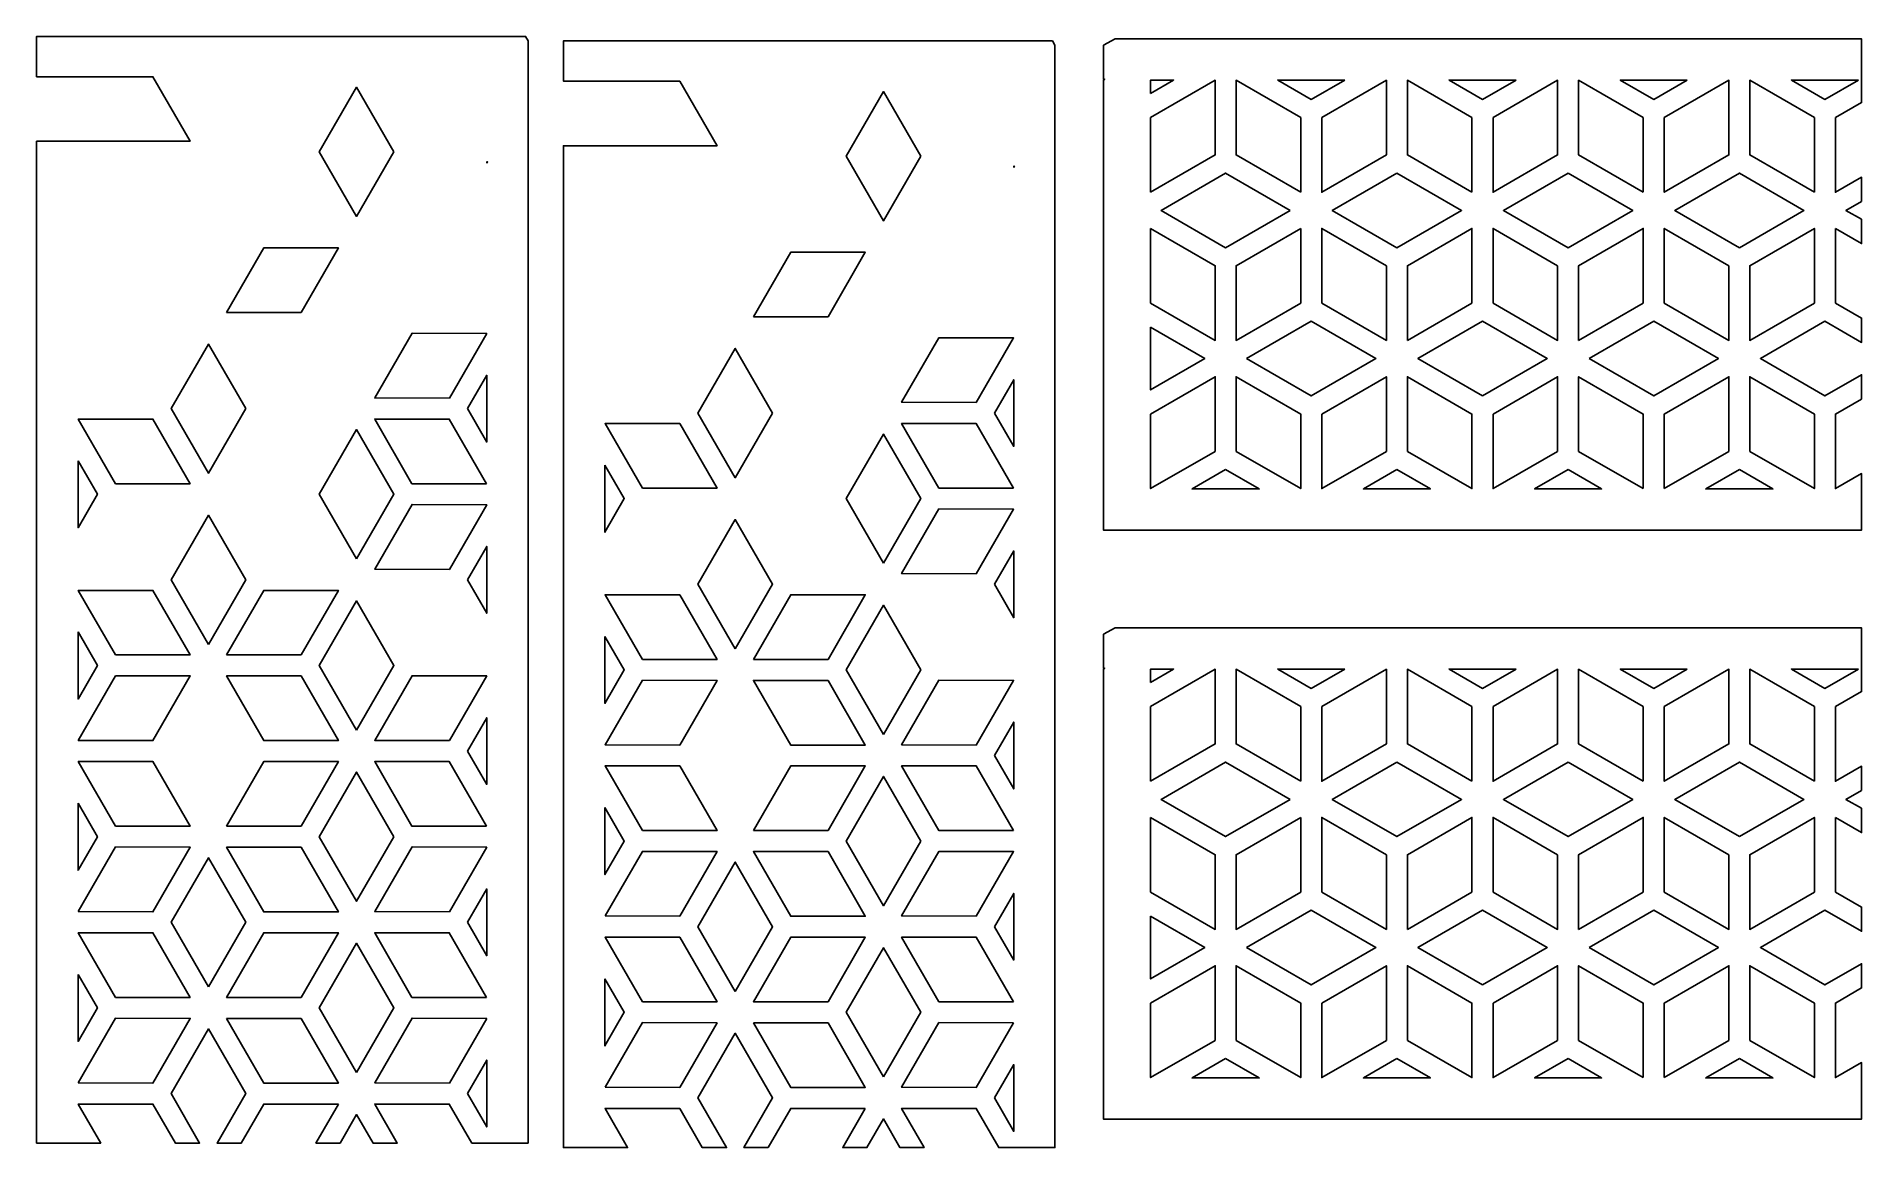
# Model space of a CAD drawing. Extents: x 0.5 to 22.8, y 34.1 to 47.7.
import ezdxf

# ---------------------------------------------------------------- set-up
doc = ezdxf.new("R2010")
doc.units = 0
doc.layers.add('Layer_1', color=7, linetype='CONTINUOUS')

msp = doc.modelspace()

# ---------------------------------------------------------------- linework, layer by layer
at = {"layer": 'Layer_1', "color": 7}
for points in [[(4.166965, 34.671065), (3.891296, 34.193591), (4.186789, 34.193591), (4.388345, 34.542695), (4.5899, 34.193591), (4.885394, 34.193591), (4.609725, 34.671065), (5.521439, 34.671065), (5.797109, 34.193591), (6.484007, 34.193591), (6.484007, 47.660062), (6.45288, 47.713975), (0.478108, 47.713975), (0.478108, 47.223049), (1.899444, 47.223049), (2.355301, 46.433481), (0.478108, 46.433481), (0.478108, 34.193591), (1.263399, 34.193591), (0.98773, 34.671065), (1.899444, 34.671065), (2.175113, 34.193591), (2.471457, 34.193591), (2.121916, 34.799014), (2.577773, 35.588582), (3.03363, 34.799014), (2.684089, 34.193591), (2.979582, 34.193591), (3.255251, 34.671062)], [(10.603973, 34.617128), (10.328304, 34.139654), (10.623797, 34.139654), (10.825353, 34.488758), (11.026908, 34.139654), (11.322402, 34.139654), (11.046733, 34.617128), (11.958447, 34.617128), (12.234117, 34.139654), (12.921015, 34.139654), (12.921015, 47.606125), (12.889888, 47.660038), (6.915116, 47.660038), (6.915116, 47.169112), (8.336452, 47.169112), (8.792309, 46.379544), (6.915116, 46.379544), (6.915116, 34.139654), (7.700407, 34.139654), (7.424737, 34.617128), (8.336452, 34.617128), (8.612121, 34.139654), (8.908465, 34.139654), (8.558923, 34.745077), (9.014781, 35.534645), (9.470638, 34.745077), (9.121097, 34.139654), (9.41659, 34.139654), (9.692259, 34.617125)], [(22.456534, 45.368177), (22.774529, 45.184583), (22.774529, 45.480077), (22.584487, 45.589798), (22.774529, 45.699518), (22.774529, 45.995003), (22.456534, 45.81141), (22.456534, 46.72325), (22.774529, 46.906845), (22.774529, 47.224293), (22.774528, 47.687246), (13.655257, 47.687246), (13.51464, 47.60606), (13.51464, 47.195523), (13.528989, 47.187238), (13.51464, 47.187238), (13.51464, 41.681347), (22.774528, 41.681347), (22.774528, 42.1443), (22.774529, 42.373009), (22.456534, 42.189414), (22.456534, 43.101255), (22.774529, 43.284849), (22.774529, 43.580343), (22.328582, 43.322875), (21.538903, 43.778796), (22.328582, 44.234716), (22.774529, 43.977249), (22.774529, 44.272742), (22.456534, 44.456337)], [(4.844202, 46.305112), (4.388345, 45.515544), (3.932487, 46.305112), (4.388345, 47.09468)], [(14.088544, 47.018744), (14.088544, 47.181332), (14.370155, 47.181332)], [(14.088544, 45.81141), (14.088544, 46.72325), (14.878221, 47.179171), (14.878221, 46.26733)], [(15.923804, 45.811418), (15.134127, 46.267338), (15.134127, 47.179179), (15.923804, 46.723259)], [(16.462153, 47.181332), (16.05259, 46.944871), (15.643025, 47.181332)], [(16.180541, 46.72325), (16.970219, 47.179171), (16.970219, 46.26733), (16.180541, 45.81141)], [(18.015802, 45.811418), (17.226125, 46.267338), (17.226125, 47.179179), (18.015802, 46.723259)], [(18.55415, 47.181332), (18.144587, 46.944871), (17.735023, 47.181332)], [(18.272539, 46.72325), (19.062216, 47.179171), (19.062216, 46.26733), (18.272539, 45.81141)], [(20.107799, 45.811418), (19.318122, 46.267338), (19.318122, 47.179179), (20.107799, 46.723259)], [(20.646147, 47.181332), (20.236584, 46.944871), (19.82702, 47.181332)], [(20.364536, 46.72325), (21.154213, 47.179171), (21.154213, 46.26733), (20.364536, 45.81141)], [(22.199796, 45.811418), (21.410119, 46.267338), (21.410119, 47.179179), (22.199796, 46.723259)], [(22.738145, 47.181332), (22.328582, 46.944871), (21.919018, 47.181332)], [(11.28121, 46.251175), (10.825353, 45.461607), (10.369495, 46.251175), (10.825353, 47.040743)], [(5.979458, 46.16698), (5.979458, 46.182441), (5.988366, 46.182441)], [(12.416465, 46.113043), (12.416465, 46.128504), (12.425374, 46.128504)], [(15.795851, 45.589798), (15.006174, 45.133877), (14.216497, 45.589798), (15.006174, 46.045718)], [(17.098172, 46.045718), (17.887849, 45.589798), (17.098172, 45.133877), (16.308494, 45.589798)], [(19.190169, 46.045718), (19.979846, 45.589798), (19.190169, 45.133877), (18.400492, 45.589798)], [(21.282166, 45.133877), (20.492489, 45.589798), (21.282166, 46.045718), (22.071843, 45.589798)], [(14.088544, 45.368177), (14.878221, 44.912257), (14.878221, 44.000416), (14.088544, 44.456337)], [(15.923804, 45.368177), (15.923804, 44.456337), (15.134127, 44.000416), (15.134127, 44.912257)], [(16.970219, 44.912257), (16.970219, 44.000416), (16.180541, 44.456337), (16.180541, 45.368177)], [(17.226125, 44.000416), (17.226125, 44.912257), (18.015802, 45.368177), (18.015802, 44.456337)], [(19.062216, 44.912257), (19.062216, 44.000416), (18.272539, 44.456337), (18.272539, 45.368177)], [(19.318122, 44.000416), (19.318122, 44.912257), (20.107799, 45.368177), (20.107799, 44.456337)], [(21.154213, 44.912257), (21.154213, 44.000416), (20.364536, 44.456337), (20.364536, 45.368177)], [(22.199796, 44.456337), (21.410119, 44.000416), (21.410119, 44.912257), (22.199796, 45.368177)], [(2.799393, 44.341481), (3.255251, 45.131049), (4.166965, 45.131052), (3.711107, 44.341484)], [(9.236401, 44.287544), (9.692259, 45.077112), (10.603973, 45.077115), (10.148115, 44.287547)], [(14.088544, 44.160842), (14.750269, 43.778796), (14.088544, 43.396748)], [(15.262911, 43.778796), (16.05259, 44.234716), (16.842267, 43.778796), (16.05259, 43.322875)], [(18.144587, 43.322875), (17.354909, 43.778796), (18.144587, 44.234716), (18.934264, 43.778796)], [(19.446906, 43.778796), (20.236584, 44.234716), (21.026261, 43.778796), (20.236584, 43.322875)], [(3.03363, 43.167003), (2.577773, 42.377436), (2.121916, 43.167003), (2.577773, 43.956571)], [(5.522295, 43.294962), (4.610572, 43.298354), (5.066436, 44.087935), (5.978159, 44.084543)], [(11.959303, 43.241025), (11.04758, 43.244417), (11.503444, 44.033998), (12.415167, 44.030606)], [(9.470638, 43.113066), (9.014781, 42.323499), (8.558923, 43.113066), (9.014781, 43.902634)], [(5.743911, 43.167003), (5.979458, 43.574983), (5.979458, 42.759025)], [(12.180919, 43.113066), (12.416465, 43.521046), (12.416465, 42.705088)], [(14.088544, 43.101255), (14.878221, 43.557175), (14.878221, 42.645335), (14.088544, 42.189414)], [(15.134127, 42.645343), (15.134127, 43.557184), (15.923804, 43.101263), (15.923804, 42.189423)], [(16.180541, 43.101255), (16.970219, 43.557175), (16.970219, 42.645335), (16.180541, 42.189414)], [(17.226125, 42.645343), (17.226125, 43.557184), (18.015802, 43.101263), (18.015802, 42.189423)], [(18.272539, 43.101255), (19.062216, 43.557175), (19.062216, 42.645335), (18.272539, 42.189414)], [(20.107799, 42.189423), (19.318122, 42.645343), (19.318122, 43.557184), (20.107799, 43.101263)], [(20.364536, 42.189414), (20.364536, 43.101255), (21.154213, 43.557175), (21.154213, 42.645335)], [(21.410119, 42.645343), (21.410119, 43.557184), (22.199796, 43.101263), (22.199796, 42.189423)], [(1.443586, 42.249487), (0.98773, 43.039054), (1.899444, 43.039054), (2.355301, 42.249487)], [(5.977296, 42.249487), (5.065582, 42.249487), (4.609725, 43.039054), (5.521439, 43.039054)], [(4.388345, 41.331549), (3.932487, 42.121117), (4.388345, 42.910685), (4.844202, 42.121117)], [(7.880594, 42.19555), (7.424737, 42.985117), (8.336452, 42.985117), (8.792309, 42.19555)], [(10.825353, 41.277612), (10.369495, 42.06718), (10.825353, 42.856748), (11.28121, 42.06718)], [(12.414304, 42.19555), (11.50259, 42.19555), (11.046733, 42.985117), (11.958447, 42.985117)], [(0.985568, 42.530987), (1.222206, 42.121117), (0.985568, 41.711247)], [(7.422576, 42.47705), (7.659214, 42.06718), (7.422576, 41.65731)], [(15.006174, 42.423722), (15.415753, 42.187253), (14.596597, 42.187253)], [(17.098172, 42.423722), (17.50775, 42.187253), (16.688594, 42.187253)], [(19.190169, 42.423722), (19.599748, 42.187253), (18.780591, 42.187253)], [(21.282166, 42.423722), (21.691745, 42.187253), (20.872589, 42.187253)], [(5.522295, 41.202965), (4.610572, 41.206357), (5.066436, 41.995938), (5.978159, 41.992545)], [(11.959303, 41.149028), (11.04758, 41.15242), (11.503444, 41.942001), (12.415167, 41.938608)], [(2.577773, 40.285438), (2.121916, 41.075006), (2.577773, 41.864574), (3.03363, 41.075006)], [(9.014781, 40.231501), (8.558923, 41.021069), (9.014781, 41.810637), (9.470638, 41.021069)], [(5.743911, 41.075006), (5.979458, 41.482986), (5.979458, 40.667027)], [(12.180919, 41.021069), (12.416465, 41.429049), (12.416465, 40.61309)], [(1.443586, 40.157489), (0.98773, 40.947057), (1.899444, 40.947057), (2.355301, 40.157489)], [(2.799393, 40.157486), (3.255251, 40.947054), (4.166965, 40.947057), (3.711107, 40.157489)], [(4.388345, 39.239552), (3.932487, 40.02912), (4.388345, 40.818687), (4.844202, 40.02912)], [(7.880594, 40.103552), (7.424737, 40.89312), (8.336452, 40.89312), (8.792309, 40.103552)], [(9.236401, 40.103549), (9.692259, 40.893117), (10.603973, 40.89312), (10.148115, 40.103552)], [(10.825353, 39.185615), (10.369495, 39.975183), (10.825353, 40.76475), (11.28121, 39.975183)], [(0.985568, 40.43899), (1.222206, 40.02912), (0.985568, 39.619249)], [(7.422576, 40.385053), (7.659214, 39.975183), (7.422576, 39.565312)], [(22.456534, 38.171799), (22.774529, 37.988205), (22.774529, 38.283699), (22.584487, 38.39342), (22.774529, 38.50314), (22.774529, 38.798625), (22.456534, 38.615032), (22.456534, 39.526872), (22.774529, 39.710467), (22.774529, 40.027916), (22.774528, 40.490868), (13.655257, 40.490868), (13.51464, 40.409682), (13.51464, 39.999145), (13.528989, 39.99086), (13.51464, 39.99086), (13.51464, 34.484969), (22.774528, 34.484969), (22.774528, 34.947922), (22.774529, 35.176631), (22.456534, 34.993036), (22.456534, 35.904877), (22.774529, 36.088472), (22.774529, 36.383965), (22.328582, 36.126498), (21.538903, 36.582418), (22.328582, 37.038338), (22.774529, 36.780871), (22.774529, 37.076364), (22.456534, 37.259959)], [(14.088544, 39.822366), (14.088544, 39.984954), (14.370155, 39.984954)], [(14.088544, 38.615032), (14.088544, 39.526872), (14.878221, 39.982793), (14.878221, 39.070952)], [(15.923804, 38.61504), (15.134127, 39.07096), (15.134127, 39.982801), (15.923804, 39.526881)], [(16.462153, 39.984954), (16.05259, 39.748493), (15.643025, 39.984954)], [(16.180541, 39.526872), (16.970219, 39.982793), (16.970219, 39.070952), (16.180541, 38.615032)], [(18.015802, 38.61504), (17.226125, 39.07096), (17.226125, 39.982801), (18.015802, 39.526881)], [(18.55415, 39.984954), (18.144587, 39.748493), (17.735023, 39.984954)], [(18.272539, 39.526872), (19.062216, 39.982793), (19.062216, 39.070952), (18.272539, 38.615032)], [(20.107799, 38.61504), (19.318122, 39.07096), (19.318122, 39.982801), (20.107799, 39.526881)], [(20.646147, 39.984954), (20.236584, 39.748493), (19.82702, 39.984954)], [(20.364536, 39.526872), (21.154213, 39.982793), (21.154213, 39.070952), (20.364536, 38.615032)], [(22.199796, 38.61504), (21.410119, 39.07096), (21.410119, 39.982801), (22.199796, 39.526881)], [(22.738145, 39.984954), (22.328582, 39.748493), (21.919018, 39.984954)], [(1.44444, 39.903941), (2.356163, 39.900548), (1.900299, 39.110968), (0.988576, 39.114359)], [(3.711107, 39.900532), (4.166965, 39.110965), (3.255251, 39.110962), (2.799393, 39.900529)], [(5.522295, 39.110968), (4.610572, 39.114359), (5.066436, 39.903941), (5.978159, 39.900548)], [(7.881448, 39.850004), (8.793171, 39.846611), (8.337307, 39.057031), (7.425584, 39.060422)], [(10.148115, 39.846595), (10.603973, 39.057028), (9.692259, 39.057024), (9.236401, 39.846592)], [(11.959303, 39.057031), (11.04758, 39.060422), (11.503444, 39.850004), (12.415167, 39.846611)], [(5.743911, 38.983009), (5.979458, 39.390988), (5.979458, 38.57503)], [(12.180919, 38.929072), (12.416465, 39.337051), (12.416465, 38.521093)], [(1.443586, 38.065492), (0.98773, 38.85506), (1.899444, 38.85506), (2.355301, 38.065492)], [(2.799393, 38.065489), (3.255251, 38.855057), (4.166965, 38.85506), (3.711107, 38.065492)], [(5.977296, 38.065492), (5.065582, 38.065492), (4.609725, 38.85506), (5.521439, 38.85506)], [(7.880594, 38.011555), (7.424737, 38.801123), (8.336452, 38.801123), (8.792309, 38.011555)], [(9.236401, 38.011552), (9.692259, 38.80112), (10.603973, 38.801123), (10.148115, 38.011555)], [(12.414304, 38.011555), (11.50259, 38.011555), (11.046733, 38.801123), (11.958447, 38.801123)], [(15.795851, 38.39342), (15.006174, 37.937499), (14.216497, 38.39342), (15.006174, 38.84934)], [(17.098172, 38.84934), (17.887849, 38.39342), (17.098172, 37.937499), (16.308494, 38.39342)], [(19.190169, 38.84934), (19.979846, 38.39342), (19.190169, 37.937499), (18.400492, 38.39342)], [(21.282166, 37.937499), (20.492489, 38.39342), (21.282166, 38.84934), (22.071843, 38.39342)], [(4.844202, 37.937122), (4.388345, 37.147555), (3.932487, 37.937122), (4.388345, 38.72669)], [(11.28121, 37.883185), (10.825353, 37.093618), (10.369495, 37.883185), (10.825353, 38.672753)], [(0.985568, 38.346993), (1.222206, 37.937122), (0.985568, 37.527252)], [(7.422576, 38.293056), (7.659214, 37.883185), (7.422576, 37.473315)], [(14.088544, 38.171799), (14.878221, 37.715879), (14.878221, 36.804038), (14.088544, 37.259959)], [(15.923804, 38.171799), (15.923804, 37.259959), (15.134127, 36.804038), (15.134127, 37.715879)], [(16.970219, 37.715879), (16.970219, 36.804038), (16.180541, 37.259959), (16.180541, 38.171799)], [(17.226125, 36.804038), (17.226125, 37.715879), (18.015802, 38.171799), (18.015802, 37.259959)], [(19.062216, 37.715879), (19.062216, 36.804038), (18.272539, 37.259959), (18.272539, 38.171799)], [(19.318122, 36.804038), (19.318122, 37.715879), (20.107799, 38.171799), (20.107799, 37.259959)], [(21.154213, 37.715879), (21.154213, 36.804038), (20.364536, 37.259959), (20.364536, 38.171799)], [(22.199796, 37.259959), (21.410119, 36.804038), (21.410119, 37.715879), (22.199796, 38.171799)], [(0.988576, 37.022362), (1.44444, 37.811943), (2.356163, 37.808551), (1.900299, 37.01897)], [(3.711107, 37.808535), (4.166965, 37.018967), (3.255251, 37.018964), (2.799393, 37.808532)], [(5.522295, 37.01897), (4.610572, 37.022362), (5.066436, 37.811943), (5.978159, 37.808551)], [(7.425584, 36.968425), (7.881448, 37.758006), (8.793171, 37.754614), (8.337307, 36.965033)], [(10.148115, 37.754598), (10.603973, 36.96503), (9.692259, 36.965027), (9.236401, 37.754595)], [(11.959303, 36.965033), (11.04758, 36.968425), (11.503444, 37.758006), (12.415167, 37.754614)], [(2.577773, 36.101443), (2.121916, 36.891011), (2.577773, 37.680579), (3.03363, 36.891011)], [(9.014781, 36.047506), (8.558923, 36.837074), (9.014781, 37.626642), (9.470638, 36.837074)], [(5.743911, 36.891011), (5.979458, 37.298991), (5.979458, 36.483033)], [(12.180919, 36.837074), (12.416465, 37.245054), (12.416465, 36.429096)], [(15.262911, 36.582418), (16.05259, 37.038338), (16.842267, 36.582418), (16.05259, 36.126498)], [(18.144587, 36.126498), (17.354909, 36.582418), (18.144587, 37.038338), (18.934264, 36.582418)], [(19.446906, 36.582418), (20.236584, 37.038338), (21.026261, 36.582418), (20.236584, 36.126498)], [(14.088544, 36.964464), (14.750269, 36.582418), (14.088544, 36.20037)], [(1.443586, 35.973495), (0.98773, 36.763062), (1.899444, 36.763062), (2.355301, 35.973495)], [(3.711107, 35.973495), (2.799393, 35.973492), (3.255251, 36.763059), (4.166965, 36.763062)], [(4.388345, 35.055557), (3.932487, 35.845125), (4.388345, 36.634693), (4.844202, 35.845125)], [(5.977296, 35.973495), (5.065582, 35.973495), (4.609725, 36.763062), (5.521439, 36.763062)], [(7.880594, 35.919558), (7.424737, 36.709125), (8.336452, 36.709125), (8.792309, 35.919558)], [(10.148115, 35.919558), (9.236401, 35.919554), (9.692259, 36.709122), (10.603973, 36.709125)], [(10.825353, 35.00162), (10.369495, 35.791188), (10.825353, 36.580756), (11.28121, 35.791188)], [(12.414304, 35.919558), (11.50259, 35.919558), (11.046733, 36.709125), (11.958447, 36.709125)], [(14.088544, 35.904877), (14.878221, 36.360797), (14.878221, 35.448957), (14.088544, 34.993036)], [(15.134127, 35.448965), (15.134127, 36.360806), (15.923804, 35.904885), (15.923804, 34.993045)], [(16.180541, 35.904877), (16.970219, 36.360797), (16.970219, 35.448957), (16.180541, 34.993036)], [(17.226125, 35.448965), (17.226125, 36.360806), (18.015802, 35.904885), (18.015802, 34.993045)], [(18.272539, 35.904877), (19.062216, 36.360797), (19.062216, 35.448957), (18.272539, 34.993036)], [(20.107799, 34.993045), (19.318122, 35.448965), (19.318122, 36.360806), (20.107799, 35.904885)], [(20.364536, 34.993036), (20.364536, 35.904877), (21.154213, 36.360797), (21.154213, 35.448957)], [(21.410119, 35.448965), (21.410119, 36.360806), (22.199796, 35.904885), (22.199796, 34.993045)], [(0.985568, 36.254995), (1.222206, 35.845125), (0.985568, 35.435255)], [(7.422576, 36.201058), (7.659214, 35.791188), (7.422576, 35.381318)], [(0.988576, 34.930365), (1.44444, 35.719946), (2.356163, 35.716553), (1.900299, 34.926973)], [(2.799393, 35.716535), (3.711107, 35.716538), (4.166965, 34.92697), (3.255251, 34.926967)], [(5.978159, 35.716553), (5.522295, 34.926973), (4.610572, 34.930365), (5.066436, 35.719946)], [(7.425584, 34.876428), (7.881448, 35.666009), (8.793171, 35.662616), (8.337307, 34.873036)], [(9.236401, 35.662598), (10.148115, 35.662601), (10.603973, 34.873033), (9.692259, 34.87303)], [(12.415167, 35.662616), (11.959303, 34.873036), (11.04758, 34.876428), (11.503444, 35.666009)], [(5.743911, 34.799014), (5.979458, 35.206994), (5.979458, 34.391035)], [(12.180919, 34.745077), (12.416465, 35.153056), (12.416465, 34.337098)], [(15.006174, 35.227345), (15.415753, 34.990875), (14.596597, 34.990875)], [(17.098172, 35.227345), (17.50775, 34.990875), (16.688594, 34.990875)], [(19.190169, 35.227345), (19.599748, 34.990875), (18.780591, 34.990875)], [(21.282166, 35.227345), (21.691745, 34.990875), (20.872589, 34.990875)]]:
    msp.add_lwpolyline(points, close=True, dxfattribs=at)

doc.saveas('drawing.dxf')
